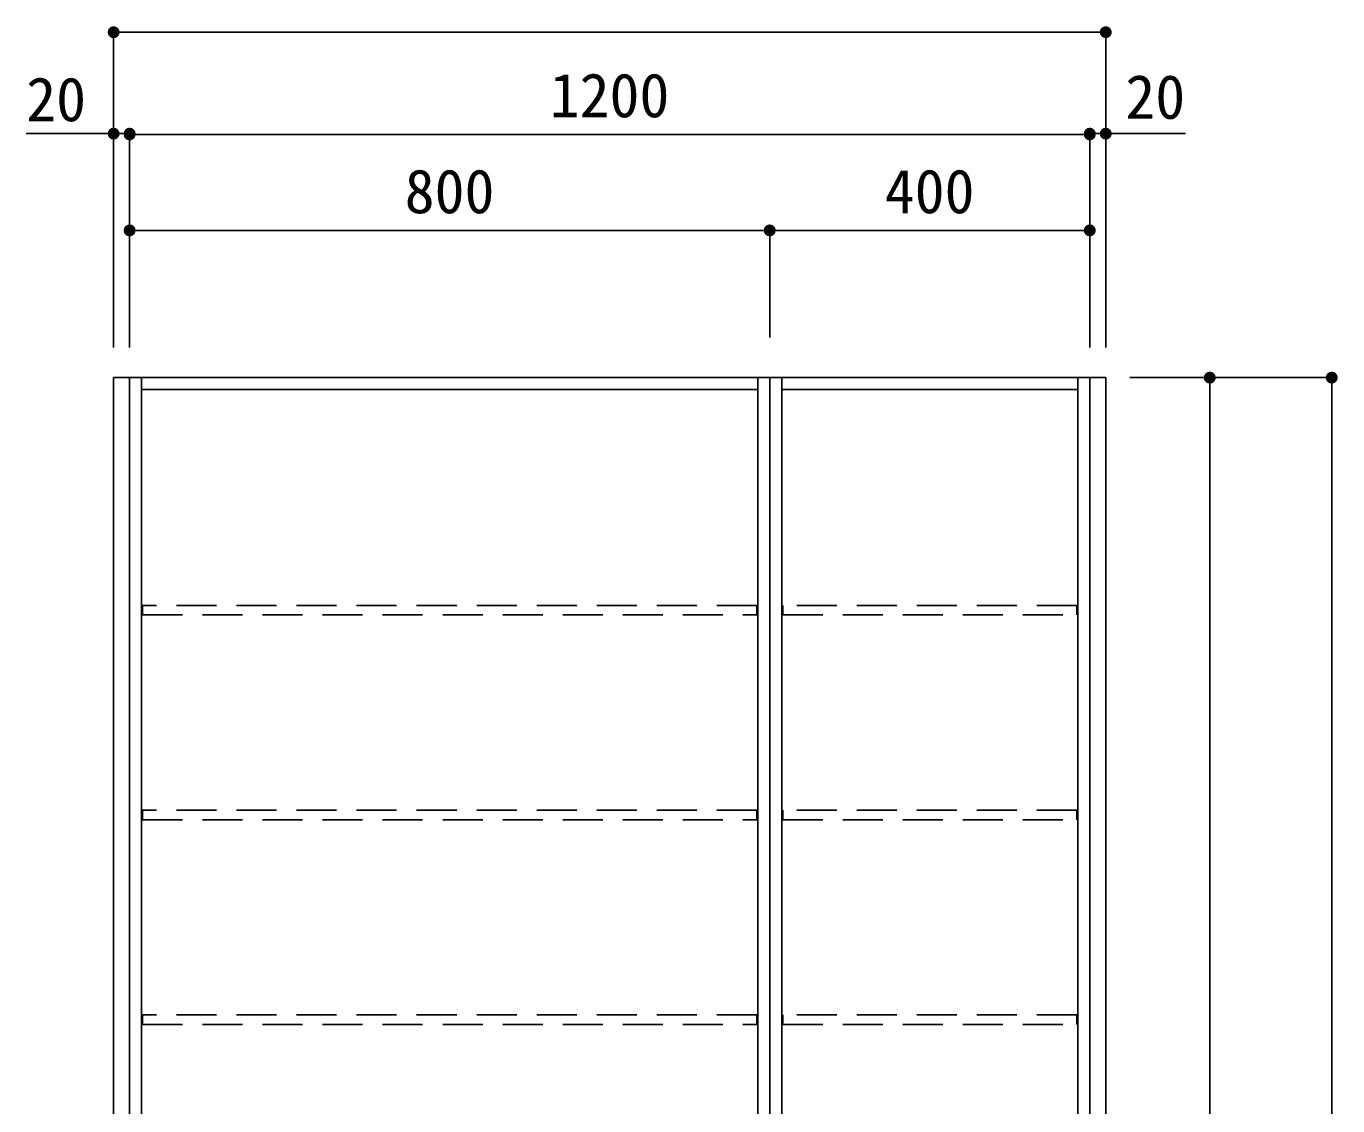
# Model space of a CAD drawing. Units: millimetres on the paper. Extents: x -205 to 195, y -144 to 136.
# Drawn here: x -58.9 to 6.7, y 8.5 to 62.5 of the extents above; entities that cross this region are included whole.
import ezdxf
from ezdxf.enums import TextEntityAlignment as Align

# ---------------------------------------------------------------- set-up
doc = ezdxf.new("R2010")
doc.units = ezdxf.units.MM
doc.linetypes.add('DASHED2', pattern=[3, 2, -1])
doc.layers.add('0-0_①\u3000中', color=7, linetype='Continuous')
doc.layers.add('0-1_①\u3000細', color=4, linetype='Continuous')
doc.styles.add('ＭＳ ゴシック', font='')
doc.styles.get('ＭＳ ゴシック').set_extended_font_data('MS Gothic')

msp = doc.modelspace()

# ---------------------------------------------------------------- hatches: boundary and pattern name
at = {"layer": '0-1_①\u3000細'}
for points in [[(-54.206, 62.181, 1), (-54.806, 62.181, 1)], [(-4.606, 62.181, 1), (-5.206, 62.181, 1)], [(-54.206, 57.108, 1), (-54.806, 57.108, 1)], [(-53.406, 57.108, 1), (-54.006, 57.108, 1)], [(-53.406, 57.07, 1), (-54.006, 57.07, 1)], [(-5.406, 57.108, 1), (-6.006, 57.108, 1)], [(-5.406, 57.07, 1), (-6.006, 57.07, 1)], [(-4.606, 57.108, 1), (-5.206, 57.108, 1)], [(-53.406, 52.27, 1), (-54.006, 52.27, 1)], [(-21.406, 52.27, 1), (-22.006, 52.27, 1)], [(-21.406, 52.27, 1), (-22.006, 52.27, 1)], [(-5.406, 52.27, 1), (-6.006, 52.27, 1)], [(0.594, 44.908, 1), (-0.006, 44.908, 1)], [(6.693, 44.908, 1), (6.093, 44.908, 1)]]:
    msp.add_hatch(color=132, dxfattribs=at).paths.add_polyline_path(points)

# ---------------------------------------------------------------- linework, layer by layer
at = {"layer": '0-0_①\u3000中'}
for p, q in [((-53.706, 44.908), (-53.706, -40.292)), ((-21.706, 44.908), (-53.706, 44.908)), ((-53.106, -40.292), (-53.106, 44.908)), ((-22.306, 44.908), (-22.306, -40.292)), ((-21.706, 44.908), (-21.706, -40.292)), ((-5.706, 44.908), (-21.706, 44.908)), ((-21.706, -40.292), (-21.706, 44.908)), ((-21.106, -40.292), (-21.106, 44.908)), ((-6.306, 44.908), (-6.306, -40.292)), ((-5.706, -40.292), (-5.706, 44.908)), ((-53.106, 44.308), (-22.306, 44.308)), ((-21.106, 44.308), (-6.306, 44.308))]:
    msp.add_line(p, q, dxfattribs=at)
for points in [[(-54.506, -43.092), (-53.706, -43.092), (-53.706, 44.908), (-54.506, 44.908)], [(-5.706, -43.092), (-4.906, -43.092), (-4.906, 44.908), (-5.706, 44.908)]]:
    msp.add_lwpolyline(points, close=True, dxfattribs=at)
at = {"layer": '0-1_①\u3000細'}
for p, q in [((-54.506, 46.408), (-54.506, 62.181)), ((-54.506, 62.181), (-4.906, 62.181)), ((-4.906, 46.408), (-4.906, 62.181)), ((-53.706, 57.108), (-58.875, 57.108)), ((-54.506, 46.408), (-54.506, 57.108)), ((-53.706, 46.408), (-53.706, 57.108)), ((-53.706, 46.908), (-53.706, 57.07)), ((-53.706, 57.07), (-5.706, 57.07)), ((-5.706, 46.408), (-5.706, 57.108)), ((-5.706, 57.108), (-0.927, 57.108)), ((-5.706, 46.908), (-5.706, 57.07)), ((-4.906, 46.408), (-4.906, 57.108)), ((-53.706, 46.908), (-53.706, 52.27)), ((-21.706, 52.27), (-53.706, 52.27)), ((-21.706, 46.908), (-21.706, 52.27)), ((-5.706, 52.27), (-21.706, 52.27)), ((-21.706, 46.908), (-21.706, 52.27)), ((-5.706, 46.908), (-5.706, 52.27)), ((-3.706, 44.908), (0.294, 44.908)), ((-3.406, 44.908), (6.393, 44.908)), ((0.294, -40.292), (0.294, 44.908)), ((6.393, -43.092), (6.393, 44.908))]:
    msp.add_line(p, q, dxfattribs=at)
at = {"layer": '0-1_①\u3000細', "linetype": 'DASHED2'}
for points in [[(-53.056, 33.519), (-53.056, 33.039), (-22.356, 33.039), (-22.356, 33.519)], [(-21.056, 33.519), (-21.056, 33.039), (-6.356, 33.039), (-6.356, 33.519)], [(-53.056, 23.279), (-53.056, 22.799), (-22.356, 22.799), (-22.356, 23.279)], [(-21.056, 23.279), (-21.056, 22.799), (-6.356, 22.799), (-6.356, 23.279)], [(-53.056, 13.039), (-53.056, 12.559), (-22.356, 12.559), (-22.356, 13.039)], [(-21.056, 13.039), (-21.056, 12.559), (-6.356, 12.559), (-6.356, 13.039)]]:
    msp.add_lwpolyline(points, close=True, dxfattribs=at)

# ---------------------------------------------------------------- texts
at = {"layer": '0-1_①\u3000細', "style": 'ＭＳ ゴシック'}
for s, p in [('20', (-58.875, 57.07)), ('1200', (-32.706, 57.27)), ('20', (-3.927, 57.191)), ('800', (-39.956, 52.47)), ('400', (-15.956, 52.47))]:
    msp.add_text(s, height=2.199, dxfattribs=at).set_placement(p, align=Align.BOTTOM_LEFT)

doc.saveas('drawing.dxf')
